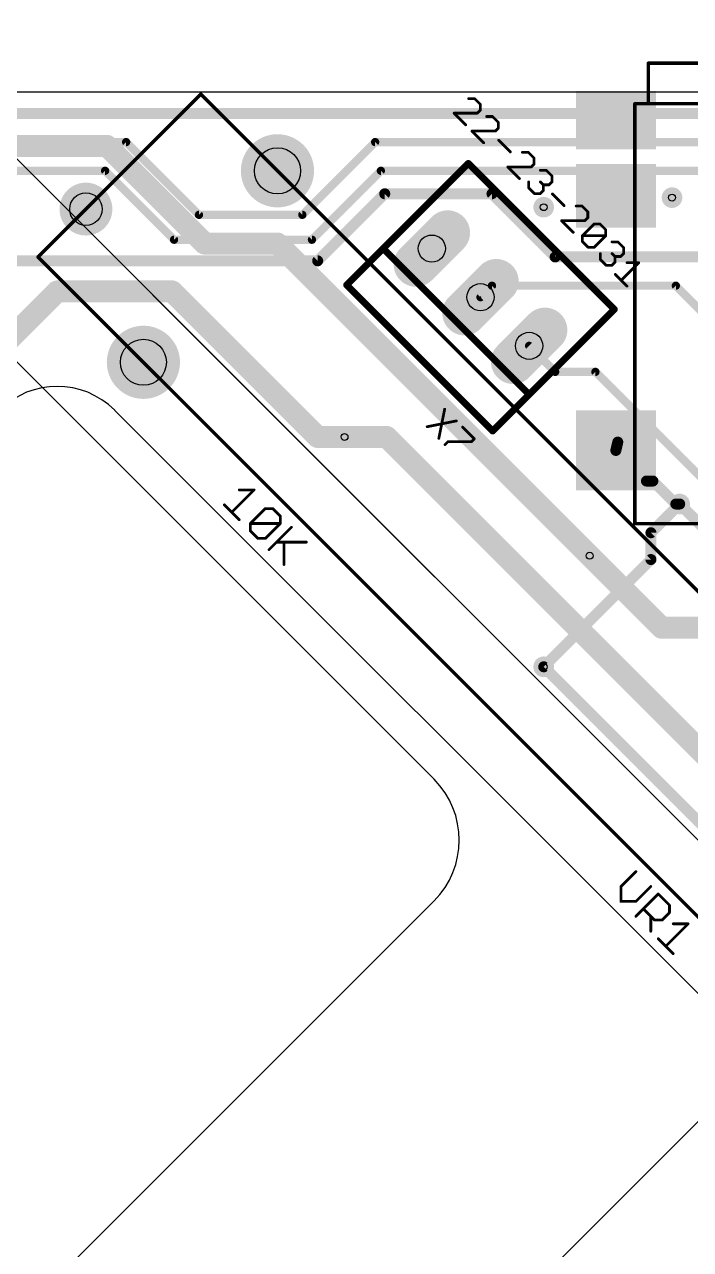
# Model space of a CAD drawing. Extents: x -76 to 580, y -41 to 95.
# Drawn here: x 200.32 to 224.91, y -8.36 to 36.87 of the extents above; entities that cross this region are included whole.
import ezdxf

# ---------------------------------------------------------------- set-up
doc = ezdxf.new("R2010")
doc.units = 0
for name, color, linetype in [('1', 22, 'CONTINUOUS'), ('16', 175, 'CONTINUOUS'), ('17', 82, 'CONTINUOUS'), ('18', 82, 'CONTINUOUS'), ('20', 7, 'CONTINUOUS'), ('21', 32, 'CONTINUOUS'), ('23', 7, 'CONTINUOUS'), ('25', 253, 'CONTINUOUS'), ('27', 253, 'CONTINUOUS'), ('29', 253, 'CONTINUOUS'), ('30', 253, 'CONTINUOUS'), ('31', 253, 'CONTINUOUS'), ('44', 253, 'CONTINUOUS'), ('51', 53, 'CONTINUOUS'), ('57', 253, 'CONTINUOUS')]:
    doc.layers.add(name, color=color, linetype=linetype)

# ---------------------------------------------------------------- blocks, each defined once
blk = doc.blocks.new('RECT')
blk.add_solid([(-0.5, -0.5), (0.5, -0.5), (-0.5, 0.5), (0.5, 0.5)])
blk = doc.blocks.new('ROUNDP')
at = {"const_width": 0.5}
blk.add_lwpolyline([(0, -0.25, 1), (0, 0.25, 1), (0, -0.25)], format="xyb", dxfattribs=at)
blk = doc.blocks.new('LONGP100')
at = {"const_width": 1}
blk.add_lwpolyline([(-0.5, 0), (0.5, 0)], dxfattribs=at)
at = {"const_width": 0.5}
for points in [[(-0.5, 0.25, 1), (-0.5, -0.25)], [(0.5, -0.25, 1), (0.5, 0.25)]]:
    blk.add_lwpolyline(points, format="xyb", dxfattribs=at)
blk = doc.blocks.new('ROUNDV')
at = {"const_width": 0.5}
blk.add_lwpolyline([(0, -0.25, 1), (0, 0.25, 1), (0, -0.25)], format="xyb", dxfattribs=at)

msp = doc.modelspace()

# ---------------------------------------------------------------- linework, layer by layer
at = {"layer": '1'}
for points, const_width in [([(203.3639, 32.3855), (197.7071, 32.3855)], 0.8128), ([(206.9702, 28.7792), (203.3639, 32.3855)], 0.8128), ([(209.6572, 28.7792), (206.9702, 28.7792)], 0.8128), ([(221.183, 17.2534), (209.6572, 28.7792)], 0.8128), ([(201.5254, 27.0115), (199.4748, 24.9609)], 0.8128), ([(205.7681, 27.0115), (201.5254, 27.0115)], 0.8128), ([(211.1421, 21.6375), (205.7681, 27.0115)], 0.8128), ([(212.132, 21.6375), (211.1421, 21.6375)], 0.8128), ([(222.2206, 21.4484), (222.1499, 21.1411)], 0.4064), ([(223.2799, 20.0111), (222.1499, 21.1411)], 0.4064), ([(223.5165, 20.0111), (223.2799, 20.0111)], 0.4064), ([(224.365, 19.1626), (223.5165, 20.0111)], 0.4064), ([(223.4457, 18.1019), (224.5064, 19.1626)], 0.4064), ([(224.5064, 19.1626), (224.365, 19.1626)], 0.4064), ([(223.4457, 17.112), (223.4457, 18.1019)], 0.4064), ([(219.4859, 13.1522), (223.4457, 17.112)], 0.4064)]:
    msp.add_lwpolyline(points, dxfattribs=dict(at, const_width=const_width))
for points, const_width in [([(203.5076, 32.5292, 1), (203.2202, 32.2418)], 0.4064), ([(203.3639, 32.1823, 1), (203.3639, 32.5887)], 0.4064), ([(206.9702, 28.9824, 1), (206.9702, 28.576)], 0.4064), ([(206.8265, 28.6356, 1), (207.1138, 28.9229)], 0.4064), ([(209.8008, 28.9229, 1), (209.5135, 28.6356)], 0.4064), ([(209.6572, 28.576, 1), (209.6572, 28.9824)], 0.4064), ([(201.5254, 27.2147, 1), (201.5254, 26.8083)], 0.4064), ([(201.6691, 26.8678, 1), (201.3817, 27.1552)], 0.4064), ([(205.9118, 27.1552, 1), (205.6244, 26.8678)], 0.4064), ([(205.7681, 26.8083, 1), (205.7681, 27.2147)], 0.4064), ([(211.1421, 21.8407, 1), (211.1421, 21.4343)], 0.4064), ([(210.9984, 21.4938, 1), (211.2858, 21.7811)], 0.4064), ([(212.132, 21.4343, 1), (212.132, 21.8407)], 0.4064), ([(222.2217, 21.213, 1), (222.0781, 21.0693)], 0.2032), ([(222.0509, 21.1639, 1), (222.2489, 21.1183)], 0.2032), ([(222.3196, 21.4256, 1), (222.1216, 21.4712)], 0.2032), ([(223.2799, 20.1127, 1), (223.2799, 19.9095)], 0.2032), ([(223.2081, 19.9393, 1), (223.3517, 20.083)], 0.2032), ([(223.5883, 20.083, 1), (223.4446, 19.9393)], 0.2032), ([(223.5165, 19.9095, 1), (223.5165, 20.1127)], 0.2032), ([(224.365, 19.2642, 1), (224.365, 19.061)], 0.2032), ([(224.2931, 19.0908, 1), (224.4368, 19.2344)], 0.2032), ([(224.5782, 19.0908, 1), (224.4346, 19.2344)], 0.2032), ([(224.5064, 19.061, 1), (224.5064, 19.2642)], 0.2032), ([(223.5473, 18.1019, 1), (223.3441, 18.1019)], 0.2032), ([(223.3739, 18.1738, 1), (223.5176, 18.0301)], 0.2032), ([(221.0393, 17.1097, 1), (221.3267, 17.3971)], 0.4064), ([(223.3441, 17.112, 1), (223.5473, 17.112)], 0.2032), ([(223.5176, 17.0401, 1), (223.3739, 17.1838)], 0.2032), ([(219.4141, 13.224, 1), (219.5578, 13.0803)], 0.2032)]:
    msp.add_lwpolyline(points, format="xyb", dxfattribs=dict(at, const_width=const_width))
at = {"layer": '16'}
for points, const_width in [([(250.6694, 33.5876), (188.444, 33.5876)], 0.4064), ([(204.071, 32.5269), (188.5147, 32.5269)], 0.3048), ([(206.758, 29.8399), (204.071, 32.5269)], 0.3048), ([(213.2634, 32.5269), (210.5764, 29.8399)], 0.3048), ([(250.8815, 32.5269), (213.2634, 32.5269)], 0.3048), ([(203.2932, 31.4663), (192.828, 31.4663)], 0.3048), ([(205.8388, 28.9207), (203.2932, 31.4663)], 0.3048), ([(213.4755, 31.4663), (210.93, 28.9207)], 0.3048), ([(250.2451, 31.4663), (213.4755, 31.4663)], 0.3048), ([(213.617, 30.6177), (211.1421, 28.1428)], 0.4064), ([(217.5768, 30.6177), (213.617, 30.6177)], 0.4064), ([(217.5768, 30.6177), (219.9102, 28.2843)], 0.4064), ([(210.5764, 29.8399), (206.758, 29.8399)], 0.3048), ([(210.93, 28.9207), (205.8388, 28.9207)], 0.3048), ([(211.1421, 28.1428), (199.5455, 28.1428)], 0.4064), ([(219.9102, 28.2843), (251.0701, 28.2843)], 0.4064), ([(217.5768, 27.2236), (217.1525, 26.7993)], 0.3048), ([(224.365, 27.2236), (217.5768, 27.2236)], 0.3048), ([(227.8298, 23.7588), (224.365, 27.2236)], 0.3048), ([(219.9102, 24.0416), (218.9485, 25.0033)], 0.3048), ([(221.3951, 24.0416), (219.9102, 24.0416)], 0.3048), ([(227.4409, 17.9959), (221.3951, 24.0416)], 0.3048), ([(213.6877, 21.6375), (212.132, 21.6375)], 0.8128), ([(231.436, 3.8891), (213.6877, 21.6375)], 0.8128), ([(226.5217, 17.1473), (224.5064, 19.1626)], 0.4064), ([(223.8422, 14.5942), (221.183, 17.2534)], 0.8128), ([(226.6706, 14.5942), (223.8422, 14.5942)], 0.8128), ([(233.6988, -1.0607), (219.4859, 13.1522)], 0.4064)]:
    msp.add_lwpolyline(points, dxfattribs=dict(at, const_width=const_width))
for points, const_width in [([(204.1249, 32.5808, 1), (204.0171, 32.473)], 0.1524), ([(204.071, 32.4507, 1), (204.071, 32.6031)], 0.1524), ([(213.2634, 32.6031, 1), (213.2634, 32.4507)], 0.1524), ([(213.3173, 32.473, 1), (213.2095, 32.5808)], 0.1524), ([(203.3471, 31.5201, 1), (203.2393, 31.4124)], 0.1524), ([(203.2932, 31.3901, 1), (203.2932, 31.5425)], 0.1524), ([(213.4755, 31.5425, 1), (213.4755, 31.3901)], 0.1524), ([(213.5294, 31.4124, 1), (213.4217, 31.5201)], 0.1524), ([(213.617, 30.7193, 1), (213.617, 30.5161)], 0.2032), ([(213.6888, 30.5459, 1), (213.5451, 30.6896)], 0.2032), ([(217.6486, 30.6896, 1), (217.5049, 30.5459)], 0.2032), ([(217.5768, 30.5161, 1), (217.5768, 30.7193)], 0.2032), ([(206.758, 29.9161, 1), (206.758, 29.7637)], 0.1524), ([(206.7041, 29.786, 1), (206.8119, 29.8938)], 0.1524), ([(210.5225, 29.8938, 1), (210.6303, 29.786)], 0.1524), ([(210.5764, 29.7637, 1), (210.5764, 29.9161)], 0.1524), ([(205.8388, 28.9969, 1), (205.8388, 28.8445)], 0.1524), ([(205.7849, 28.8668, 1), (205.8927, 28.9745)], 0.1524), ([(210.8761, 28.9745, 1), (210.9838, 28.8668)], 0.1524), ([(210.93, 28.8445, 1), (210.93, 28.9969)], 0.1524), ([(211.0702, 28.2147, 1), (211.2139, 28.071)], 0.2032), ([(211.1421, 28.0412, 1), (211.1421, 28.2444)], 0.2032), ([(219.9102, 28.3859, 1), (219.9102, 28.1827)], 0.2032), ([(219.8384, 28.2124, 1), (219.982, 28.3561)], 0.2032), ([(217.5768, 27.2998, 1), (217.5768, 27.1474)], 0.1524), ([(217.6306, 27.1697, 1), (217.5229, 27.2775)], 0.1524), ([(224.4189, 27.2775, 1), (224.3111, 27.1697)], 0.1524), ([(224.365, 27.1474, 1), (224.365, 27.2998)], 0.1524), ([(217.0986, 26.8532, 1), (217.2064, 26.7455)], 0.1524), ([(219.0024, 25.0572, 1), (218.8947, 24.9494)], 0.1524), ([(219.9102, 24.1178, 1), (219.9102, 23.9654)], 0.1524), ([(219.8563, 23.9877, 1), (219.9641, 24.0955)], 0.1524), ([(221.449, 24.0955, 1), (221.3412, 23.9877)], 0.1524), ([(221.3951, 23.9654, 1), (221.3951, 24.1178)], 0.1524), ([(212.132, 21.8407, 1), (212.132, 21.4343)], 0.4064), ([(213.8314, 21.7811, 1), (213.544, 21.4938)], 0.4064), ([(213.6877, 21.4343, 1), (213.6877, 21.8407)], 0.4064), ([(224.5782, 19.2344, 1), (224.4346, 19.0908)], 0.2032), ([(221.3267, 17.3971, 1), (221.0393, 17.1097)], 0.4064), ([(223.8422, 14.7974, 1), (223.8422, 14.391)], 0.4064), ([(223.6985, 14.4505, 1), (223.9859, 14.7379)], 0.4064), ([(219.5578, 13.224, 1), (219.4141, 13.0803)], 0.2032)]:
    msp.add_lwpolyline(points, format="xyb", dxfattribs=dict(at, const_width=const_width))
at = {"layer": '20'}
for p, q in [((508.6926, 34.3654), (-51.9016, 34.3654)), ((229.8097, -3.5355), (203.6467, 22.6274))]:
    msp.add_line(p, q, dxfattribs=at)
msp.add_arc((201.5254, 20.5061), 3, 45, 135, dxfattribs=at)
at = {"layer": '21', "const_width": 0.254}
for points in [[(213.5604, 28.5954), (216.7035, 31.7385)], [(216.7035, 31.7385), (222.0916, 26.3503)], [(212.2133, 27.2484), (213.5604, 28.5954)], [(218.9485, 23.2072), (213.5604, 28.5954)], [(217.6015, 21.8602), (212.2133, 27.2484)], [(222.0916, 26.3503), (218.9485, 23.2072)], [(218.9485, 23.2072), (217.6015, 21.8602)]]:
    msp.add_lwpolyline(points, dxfattribs=at)
at = {"layer": '21', "const_width": 0.127}
for points in [[(216.7484, 31.7834, 1), (216.6586, 31.6936)], [(216.7484, 31.6936, 1), (216.6586, 31.7834)], [(213.6053, 28.6403, 1), (213.5155, 28.5505)], [(213.5155, 28.6403, 1), (213.6053, 28.5505)], [(213.6053, 28.5505, 1), (213.5155, 28.6403)], [(212.2582, 27.2933, 1), (212.1684, 27.2035)], [(212.1684, 27.2933, 1), (212.2582, 27.2035)], [(222.1365, 26.3054, 1), (222.0467, 26.3952)], [(222.0467, 26.3054, 1), (222.1365, 26.3952)], [(218.9036, 23.2521, 1), (218.9934, 23.1623)], [(218.9934, 23.1623, 1), (218.9036, 23.2521)], [(218.9036, 23.1623, 1), (218.9934, 23.2521)], [(217.5566, 21.9051, 1), (217.6464, 21.8153)], [(217.5566, 21.8153, 1), (217.6464, 21.9051)]]:
    msp.add_lwpolyline(points, format="xyb", dxfattribs=at)
at = {"layer": '23'}
msp.add_point((217.1525, 26.7993), dxfattribs=at)
at = {"layer": '25', "const_width": 0.1016}
for points in [[(215.83, 22.6629), (215.6143, 21.5844)], [(216.2614, 22.2315), (215.1829, 22.0158)], [(216.4915, 22.0014), (216.9229, 21.57)], [(215.9522, 21.4621), (215.8444, 21.3543)], [(216.8151, 21.4621), (215.9522, 21.4621)], [(216.9229, 21.57), (216.8151, 21.4621)], [(222.8891, 5.5915), (222.3378, 5.0402)], [(222.3378, 5.0402), (222.3378, 4.489)], [(222.8891, 4.489), (223.4404, 5.0403)], [(222.3378, 4.489), (222.8891, 4.489)], [(222.8891, 3.9377), (223.716, 4.7646)], [(223.716, 4.7646), (224.1294, 4.3512)], [(223.5782, 3.7999), (223.1647, 4.2134)], [(224.1294, 4.0755), (223.8538, 3.7999)], [(224.1294, 4.3512), (224.1294, 4.0755)], [(223.4404, 3.9377), (223.4404, 3.3865)], [(223.8538, 3.7999), (223.5782, 3.7999)], [(224.8185, 3.6621), (223.9916, 2.8352)], [(224.2672, 3.6621), (224.8185, 3.6621)], [(223.716, 3.1108), (224.2672, 2.5596)]]:
    msp.add_lwpolyline(points, dxfattribs=at)
at = {"layer": '25', "const_width": 0.0508}
for points in [[(215.8549, 22.6579, 1), (215.8051, 22.6679)], [(216.2664, 22.2066, 1), (216.2564, 22.2564)], [(215.1779, 22.0407, 1), (215.1879, 21.9909)], [(216.5095, 22.0194, 1), (216.4736, 21.9834)], [(215.5894, 21.5894, 1), (215.6392, 21.5794)], [(215.8264, 21.3722, 1), (215.8624, 21.3363)], [(215.9522, 21.4875, 1), (215.9522, 21.4367)], [(215.9702, 21.4442, 1), (215.9343, 21.4801)], [(216.7971, 21.4801, 1), (216.833, 21.4442)], [(216.8151, 21.4367, 1), (216.8151, 21.4875)], [(216.9409, 21.552, 1), (216.905, 21.5879)], [(216.905, 21.552, 1), (216.9409, 21.5879)], [(222.9071, 5.5735, 1), (222.8711, 5.6095)], [(222.3632, 5.0402, 1), (222.3124, 5.0402)], [(222.3199, 5.0582, 1), (222.3558, 5.0223)], [(223.4583, 5.0223, 1), (223.4224, 5.0582)], [(222.3378, 4.5144, 1), (222.3378, 4.4636)], [(222.8711, 4.507, 1), (222.9071, 4.471)], [(222.8891, 4.4636, 1), (222.8891, 4.5144)], [(223.734, 4.7826, 1), (223.698, 4.7467)], [(223.734, 4.7467, 1), (223.698, 4.7826)], [(222.3124, 4.489, 1), (222.3632, 4.489)], [(223.1827, 4.2313, 1), (223.1468, 4.1954)], [(224.1548, 4.3512, 1), (224.104, 4.3512)], [(224.104, 4.0755, 1), (224.1548, 4.0755)], [(224.1115, 4.3332, 1), (224.1474, 4.3691)], [(224.1474, 4.0576, 1), (224.1115, 4.0935)], [(222.8711, 3.9557, 1), (222.9071, 3.9198)], [(223.4658, 3.9377, 1), (223.415, 3.9377)], [(223.5782, 3.8253, 1), (223.5782, 3.7745)], [(223.5602, 3.782, 1), (223.5961, 3.8179)], [(223.8358, 3.8179, 1), (223.8718, 3.782)], [(223.8538, 3.7745, 1), (223.8538, 3.8253)], [(224.2672, 3.6875, 1), (224.2672, 3.6367)], [(224.8365, 3.6441, 1), (224.8005, 3.6801)], [(224.8185, 3.6367, 1), (224.8185, 3.6875)], [(223.415, 3.3865, 1), (223.4658, 3.3865)], [(223.734, 3.1288, 1), (223.698, 3.0929)], [(223.9737, 2.8532, 1), (224.0096, 2.8173)], [(224.2493, 2.5416, 1), (224.2852, 2.5775)]]:
    msp.add_lwpolyline(points, format="xyb", dxfattribs=at)
at = {"layer": '27', "const_width": 0.1016}
for points in [[(216.932, 34.1333), (216.7162, 34.1333)], [(217.1477, 33.9176), (216.932, 34.1333)], [(217.1477, 33.7019), (217.1477, 33.9176)], [(216.6084, 33.1626), (216.177, 33.5941)], [(216.177, 33.5941), (217.0398, 33.5941)], [(217.0398, 33.5941), (217.1477, 33.7019)], [(217.5935, 33.4718), (217.3777, 33.4718)], [(217.8092, 33.2561), (217.5935, 33.4718)], [(217.7013, 32.9326), (217.8092, 33.0404)], [(217.8092, 33.0404), (217.8092, 33.2561)], [(217.2699, 32.5011), (216.8385, 32.9326)], [(216.8385, 32.9326), (217.7013, 32.9326)], [(217.8235, 32.5946), (218.255, 32.1632)], [(218.9165, 32.1488), (218.7008, 32.1488)], [(219.1322, 31.9331), (218.9165, 32.1488)], [(219.0243, 31.6095), (219.1322, 31.7174)], [(219.1322, 31.7174), (219.1322, 31.9331)], [(218.5929, 31.1781), (218.1615, 31.6095)], [(218.1615, 31.6095), (219.0243, 31.6095)], [(219.3623, 31.4873), (219.578, 31.4873)], [(219.578, 31.4873), (219.7937, 31.2716)], [(219.7937, 31.2716), (219.7937, 31.0559)], [(218.9309, 30.8402), (218.9309, 31.0559)], [(219.1466, 30.6245), (218.9309, 30.8402)], [(219.4701, 30.948), (219.3623, 31.0559)], [(219.4701, 30.7323), (219.3623, 30.6245)], [(219.6858, 30.948), (219.4701, 30.948)], [(219.4701, 30.948), (219.4701, 30.7323)], [(219.7937, 31.0559), (219.6858, 30.948)], [(219.3623, 30.6245), (219.1466, 30.6245)], [(219.8081, 30.6101), (220.2395, 30.1787)], [(220.901, 30.1643), (220.6853, 30.1643)], [(221.1167, 29.9486), (220.901, 30.1643)], [(221.1167, 29.7329), (221.1167, 29.9486)], [(220.5774, 29.1936), (220.146, 29.625)], [(220.146, 29.625), (221.0089, 29.625)], [(220.9154, 29.0713), (221.3468, 29.5028)], [(221.0089, 29.625), (221.1167, 29.7329)], [(221.3468, 29.5028), (221.5625, 29.5028)], [(221.5625, 29.5028), (221.7782, 29.287)], [(220.9154, 28.8556), (220.9154, 29.0713)], [(220.9154, 29.0713), (221.7782, 29.0713)], [(221.7782, 29.0713), (221.3468, 28.6399)], [(221.7782, 29.287), (221.7782, 29.0713)], [(221.1311, 28.6399), (220.9154, 28.8556)], [(221.3468, 28.6399), (221.1311, 28.6399)], [(222.0083, 28.8412), (222.224, 28.8412)], [(222.224, 28.8412), (222.4397, 28.6255)], [(222.4397, 28.6255), (222.4397, 28.4098)], [(221.5769, 28.1941), (221.5769, 28.4098)], [(221.7926, 27.9784), (221.5769, 28.1941)], [(222.1162, 28.302), (222.0083, 28.4098)], [(222.1162, 28.0863), (222.0083, 27.9784)], [(222.3319, 28.302), (222.1162, 28.302)], [(222.1162, 28.302), (222.1162, 28.0863)], [(222.4397, 28.4098), (222.3319, 28.302)], [(222.9934, 28.0719), (222.3463, 27.4247)], [(222.562, 28.0719), (222.9934, 28.0719)], [(222.0083, 27.9784), (221.7926, 27.9784)], [(222.1305, 27.6405), (222.562, 27.209)], [(208.7963, 19.6843), (207.9694, 18.8574)], [(208.2451, 19.6843), (208.7963, 19.6843)], [(207.6938, 19.133), (208.2451, 18.5818)], [(208.6585, 18.444), (209.2098, 18.9952)], [(209.2098, 18.9952), (209.4854, 18.9952)], [(209.4854, 18.9952), (209.761, 18.7196)], [(209.761, 18.7196), (209.761, 18.444)], [(208.6585, 18.1683), (208.6585, 18.444)], [(208.6585, 18.444), (209.761, 18.444)], [(208.9341, 17.8927), (208.6585, 18.1683)], [(209.761, 18.444), (209.2098, 17.8927)], [(210.1745, 18.3061), (209.3476, 17.4793)], [(209.2098, 17.8927), (208.9341, 17.8927)], [(209.6232, 17.7549), (210.7257, 17.7549)], [(209.8988, 17.7549), (209.8988, 16.928)]]:
    msp.add_lwpolyline(points, dxfattribs=at)
at = {"layer": '27', "const_width": 0.0508}
for points in [[(216.7162, 34.1587, 1), (216.7162, 34.1079)], [(216.9499, 34.1513, 1), (216.914, 34.1154)], [(216.932, 34.1079, 1), (216.9319, 34.1587)], [(217.1731, 33.9176, 1), (217.1223, 33.9176)], [(217.1297, 33.8997, 1), (217.1656, 33.9356)], [(216.177, 33.6195, 1), (216.177, 33.5687)], [(216.1949, 33.612, 1), (216.159, 33.5761)], [(217.0218, 33.612, 1), (217.0578, 33.5761)], [(217.0398, 33.5687, 1), (217.0398, 33.6195)], [(217.1223, 33.7019, 1), (217.1731, 33.7019)], [(217.1656, 33.684, 1), (217.1297, 33.7199)], [(217.3777, 33.4972, 1), (217.3777, 33.4464)], [(217.6114, 33.4898, 1), (217.5755, 33.4539)], [(217.5935, 33.4464, 1), (217.5935, 33.4972)], [(216.5904, 33.1447, 1), (216.6263, 33.1806)], [(217.8346, 33.2561, 1), (217.7838, 33.2561)], [(217.7838, 33.0404, 1), (217.8346, 33.0404)], [(217.7912, 33.2382, 1), (217.8271, 33.2741)], [(217.8271, 33.0225, 1), (217.7912, 33.0584)], [(216.8385, 32.958, 1), (216.8385, 32.9072)], [(216.8564, 32.9505, 1), (216.8205, 32.9146)], [(217.6834, 32.9505, 1), (217.7193, 32.9146)], [(217.7013, 32.9072, 1), (217.7013, 32.958)], [(217.8415, 32.6126, 1), (217.8056, 32.5766)], [(217.2519, 32.4832, 1), (217.2879, 32.5191)], [(218.237, 32.1452, 1), (218.2729, 32.1812)], [(218.7008, 32.1742, 1), (218.7008, 32.1234)], [(218.9344, 32.1668, 1), (218.8985, 32.1308)], [(218.9165, 32.1234, 1), (218.9165, 32.1742)], [(219.1576, 31.9331, 1), (219.1068, 31.9331)], [(219.1068, 31.7174, 1), (219.1576, 31.7174)], [(219.1142, 31.9151, 1), (219.1501, 31.9511)], [(219.1501, 31.6994, 1), (219.1142, 31.7353)], [(218.1795, 31.6275, 1), (218.1435, 31.5916)], [(218.1615, 31.6349, 1), (218.1615, 31.5841)], [(218.575, 31.1602, 1), (218.6109, 31.1961)], [(219.0064, 31.6275, 1), (219.0423, 31.5916)], [(219.0243, 31.5841, 1), (219.0243, 31.6349)], [(219.3623, 31.5127, 1), (219.3623, 31.4619)], [(219.5959, 31.5053, 1), (219.56, 31.4693)], [(219.578, 31.4619, 1), (219.578, 31.5127)], [(219.8191, 31.2716, 1), (219.7683, 31.2716)], [(219.7757, 31.2536, 1), (219.8117, 31.2895)], [(218.9563, 31.0559, 1), (218.9055, 31.0559)], [(218.9488, 30.8581, 1), (218.9129, 30.8222)], [(218.9055, 30.8402, 1), (218.9563, 30.8402)], [(219.3802, 31.0738, 1), (219.3443, 31.0379)], [(219.4701, 30.9734, 1), (219.4701, 30.9226)], [(219.4955, 30.948, 1), (219.4447, 30.948)], [(219.4447, 30.7323, 1), (219.4955, 30.7323)], [(219.4522, 30.9301, 1), (219.4881, 30.966)], [(219.4881, 30.7143, 1), (219.4522, 30.7503)], [(219.6679, 30.966, 1), (219.7038, 30.9301)], [(219.6858, 30.9226, 1), (219.6858, 30.9734)], [(219.7683, 31.0559, 1), (219.8191, 31.0559)], [(219.8117, 31.0379, 1), (219.7757, 31.0738)], [(219.1466, 30.6499, 1), (219.1466, 30.5991)], [(219.1286, 30.6065, 1), (219.1645, 30.6424)], [(219.3443, 30.6424, 1), (219.3802, 30.6065)], [(219.3623, 30.5991, 1), (219.3623, 30.6499)], [(219.826, 30.628, 1), (219.7901, 30.5921)], [(220.2215, 30.1607, 1), (220.2575, 30.1966)], [(220.6853, 30.1897, 1), (220.6853, 30.1389)], [(220.919, 30.1822, 1), (220.883, 30.1463)], [(220.901, 30.1389, 1), (220.901, 30.1897)], [(221.1421, 29.9486, 1), (221.0913, 29.9486)], [(221.0988, 29.9306, 1), (221.1347, 29.9665)], [(220.164, 29.643, 1), (220.1281, 29.607)], [(220.146, 29.6504, 1), (220.146, 29.5996)], [(220.9909, 29.643, 1), (221.0268, 29.607)], [(221.0089, 29.5996, 1), (221.0089, 29.6504)], [(221.0913, 29.7329, 1), (221.1421, 29.7329)], [(221.1347, 29.7149, 1), (221.0988, 29.7508)], [(221.3468, 29.5282, 1), (221.3468, 29.4774)], [(221.3648, 29.4848, 1), (221.3288, 29.5207)], [(221.5805, 29.5207, 1), (221.5446, 29.4848)], [(221.5625, 29.4774, 1), (221.5625, 29.5282)], [(220.5595, 29.1756, 1), (220.5954, 29.2115)], [(220.9408, 29.0713, 1), (220.89, 29.0713)], [(220.9154, 29.0967, 1), (220.9154, 29.0459)], [(220.8974, 29.0893, 1), (220.9333, 29.0534)], [(221.8036, 29.287, 1), (221.7528, 29.287)], [(221.7528, 29.0713, 1), (221.8036, 29.0713)], [(221.7603, 29.2691, 1), (221.7962, 29.305)], [(221.7962, 29.0534, 1), (221.7603, 29.0893)], [(221.7782, 29.0459, 1), (221.7782, 29.0967)], [(220.9333, 28.8736, 1), (220.8974, 28.8377)], [(220.89, 28.8556, 1), (220.9408, 28.8556)], [(221.1311, 28.6653, 1), (221.1311, 28.6145)], [(221.1131, 28.622, 1), (221.1491, 28.6579)], [(221.3288, 28.6579, 1), (221.3648, 28.622)], [(221.3468, 28.6145, 1), (221.3468, 28.6653)], [(222.0083, 28.8666, 1), (222.0083, 28.8158)], [(222.242, 28.8592, 1), (222.2061, 28.8233)], [(222.224, 28.8158, 1), (222.224, 28.8666)], [(222.4651, 28.6255, 1), (222.4143, 28.6255)], [(222.4218, 28.6076, 1), (222.4577, 28.6435)], [(221.6023, 28.4098, 1), (221.5515, 28.4098)], [(221.5949, 28.2121, 1), (221.5589, 28.1762)], [(221.5515, 28.1941, 1), (221.6023, 28.1941)], [(222.0263, 28.4278, 1), (221.9904, 28.3919)], [(222.1162, 28.3274, 1), (222.1162, 28.2766)], [(222.1416, 28.302, 1), (222.0908, 28.302)], [(222.0908, 28.0863, 1), (222.1416, 28.0863)], [(222.0982, 28.284, 1), (222.1341, 28.3199)], [(222.1341, 28.0683, 1), (222.0982, 28.1042)], [(222.3139, 28.3199, 1), (222.3498, 28.284)], [(222.3319, 28.2766, 1), (222.3319, 28.3274)], [(222.4143, 28.4098, 1), (222.4651, 28.4098)], [(222.4577, 28.3919, 1), (222.4218, 28.4278)], [(222.562, 28.0973, 1), (222.562, 28.0465)], [(223.0113, 28.0539, 1), (222.9754, 28.0898)], [(222.9934, 28.0465, 1), (222.9934, 28.0973)], [(221.7926, 28.0038, 1), (221.7926, 27.953)], [(221.7746, 27.9604, 1), (221.8106, 27.9964)], [(221.9904, 27.9964, 1), (222.0263, 27.9604)], [(222.0083, 27.953, 1), (222.0083, 28.0038)], [(222.1485, 27.6584, 1), (222.1126, 27.6225)], [(222.3283, 27.4427, 1), (222.3642, 27.4068)], [(222.544, 27.1911, 1), (222.5799, 27.227)], [(208.2451, 19.7097, 1), (208.2451, 19.6589)], [(208.8143, 19.6663, 1), (208.7784, 19.7023)], [(208.7963, 19.6589, 1), (208.7963, 19.7097)], [(207.7118, 19.151, 1), (207.6758, 19.1151)], [(209.2098, 19.0206, 1), (209.2098, 18.9698)], [(209.2277, 18.9773, 1), (209.1918, 19.0132)], [(209.5034, 19.0132, 1), (209.4674, 18.9773)], [(209.4854, 18.9698, 1), (209.4854, 19.0206)], [(207.9515, 18.8754, 1), (207.9874, 18.8394)], [(208.2271, 18.5638, 1), (208.263, 18.5997)], [(209.7864, 18.7196, 1), (209.7356, 18.7196)], [(209.7431, 18.7016, 1), (209.779, 18.7375)], [(208.6839, 18.444, 1), (208.6331, 18.444)], [(208.6585, 18.4694, 1), (208.6585, 18.4186)], [(208.6405, 18.4619, 1), (208.6765, 18.426)], [(208.6765, 18.1863, 1), (208.6405, 18.1504)], [(208.6331, 18.1683, 1), (208.6839, 18.1683)], [(209.7356, 18.444, 1), (209.7864, 18.444)], [(209.779, 18.426, 1), (209.7431, 18.4619)], [(209.761, 18.4186, 1), (209.761, 18.4694)], [(210.1924, 18.2882, 1), (210.1565, 18.3241)], [(208.9341, 17.9181, 1), (208.9341, 17.8673)], [(208.9162, 17.8747, 1), (208.9521, 17.9107)], [(209.1918, 17.9107, 1), (209.2277, 17.8747)], [(209.2098, 17.8673, 1), (209.2098, 17.9181)], [(209.6232, 17.7803, 1), (209.6232, 17.7295)], [(209.9242, 17.7549, 1), (209.8734, 17.7549)], [(210.7257, 17.7295, 1), (210.7257, 17.7803)], [(209.3296, 17.4972, 1), (209.3655, 17.4613)], [(209.8734, 16.928, 1), (209.9242, 16.928)]]:
    msp.add_lwpolyline(points, format="xyb", dxfattribs=at)
at = {"layer": '44'}
for centre, radius in [((209.6572, 31.4662), 0.85), ((202.5861, 30.052), 0.6), ((224.2236, 30.4763), 0.127), ((219.4859, 30.1227), 0.127), ((215.3564, 28.5954), 0.5), ((217.1525, 26.7993), 0.5), ((218.9485, 25.0033), 0.5), ((204.7074, 24.3952), 0.85), ((212.132, 21.6375), 0.127), ((224.5064, 19.1626), 0.127), ((221.183, 17.2534), 0.127), ((219.4859, 13.1522), 0.127)]:
    msp.add_circle(centre, radius, dxfattribs=at)
at = {"layer": '51', "const_width": 0.0635}
for points in [[(223.3499, 35.4729, 1), (223.3499, 35.4094)], [(223.3817, 35.4411, 1), (223.3182, 35.4411)], [(206.8512, 34.3171, 1), (206.8063, 34.2722)], [(206.8512, 34.2722, 1), (206.8063, 34.3171)], [(222.8499, 33.9729, 1), (222.8499, 33.9094)], [(222.8817, 33.9411, 1), (222.8182, 33.9411)], [(223.3499, 33.9729, 1), (223.3499, 33.9094)], [(223.3182, 33.9411, 1), (223.3817, 33.9411)], [(223.3499, 33.9094, 1), (223.3499, 33.9729)], [(200.8408, 28.3067, 1), (200.7959, 28.2618)], [(200.7959, 28.3067, 1), (200.8408, 28.2618)], [(222.8499, 18.4729, 1), (222.8499, 18.4094)], [(222.8182, 18.4411, 1), (222.8817, 18.4411)]]:
    msp.add_lwpolyline(points, format="xyb", dxfattribs=at)
at = {"layer": '51', "const_width": 0.127}
for points in [[(228.3499, 35.4411), (223.3499, 35.4411)], [(223.3499, 35.4411), (223.3499, 33.9411)], [(206.8287, 34.2947), (200.8183, 28.2843)], [(237.9414, 3.182), (206.8287, 34.2947)], [(223.3499, 33.9411), (222.8499, 33.9411)], [(222.8499, 18.4411), (222.8499, 33.9411)], [(228.3499, 33.9411), (223.3499, 33.9411)], [(200.8183, 28.2843), (231.931, -2.8284)], [(228.8499, 18.4411), (222.8499, 18.4411)]]:
    msp.add_lwpolyline(points, dxfattribs=at)
at = {"layer": '57'}
for p, q in [((183.618, 48.3131), (251.0052, -19.0742)), ((215.4378, 8.9979), (177.9788, 46.4569)), ((228.1303, 3.8007), (205.061, 26.8701)), ((191.8557, -19.0742), (215.4378, 4.5078)), ((228.1303, -0.6894), (197.2651, -31.5546))]:
    msp.add_line(p, q, dxfattribs=at)
msp.add_arc((213.1927, 6.7529), 3.175, 315, 45, dxfattribs=at)

# ---------------------------------------------------------------- block references
at = {"layer": '1', "xscale": 2.8}
for p, yscale in [((222.1499, 33.3411), 2), ((222.1499, 21.1411), 2.8)]:
    msp.add_blockref('RECT', p, dxfattribs=dict(at, yscale=yscale))
at = {"layer": '1', "xscale": 2.2, "yscale": 2.8, "rotation": 90}
msp.add_blockref('RECT', (222.1499, 30.5411), dxfattribs=at)
at = {"layer": '17'}
for name, p, xscale, yscale, rotation in [('ROUNDP', (209.6572, 31.4662), 2.55, 2.55, 135), ('ROUNDP', (209.6572, 31.4662), 2.55, 2.55, 135), ('ROUNDP', (202.5861, 30.052), 1.8, 1.8, 135), ('ROUNDP', (202.5861, 30.052), 1.8, 1.8, 135), ('LONGP100', (215.3564, 28.5954), 1.5, 1.5, 225), ('LONGP100', (215.3564, 28.5954), 1.5, 1.5, 225), ('LONGP100', (217.1525, 26.7993), 1.5, 1.5, 225), ('LONGP100', (217.1525, 26.7993), 1.5, 1.5, 225), ('LONGP100', (218.9485, 25.0033), 1.5, 1.5, 225), ('LONGP100', (218.9485, 25.0033), 1.5, 1.5, 225), ('ROUNDP', (204.7074, 24.3952), 2.55, 2.55, 135), ('ROUNDP', (204.7074, 24.3952), 2.55, 2.55, 135)]:
    msp.add_blockref(name, p, dxfattribs=dict(at, xscale=xscale, yscale=yscale, rotation=rotation))
at = {"layer": '18', "xscale": 0.6096, "yscale": 0.6096}
for p in [(224.2236, 30.4763), (224.2236, 30.4763), (219.4859, 30.1227), (219.4859, 30.1227), (212.132, 21.6375), (212.132, 21.6375), (224.5064, 19.1626), (224.5064, 19.1626), (221.183, 17.2534), (221.183, 17.2534), (219.4859, 13.1522), (219.4859, 13.1522)]:
    msp.add_blockref('ROUNDV', p, dxfattribs=at)
at = {"layer": '29'}
for name, p, xscale, yscale in [('RECT', (222.1499, 33.3411), 2.9524, 2.1524), ('ROUNDV', (224.2236, 30.4763), 0.762, 0.762), ('ROUNDV', (219.4859, 30.1227), 0.762, 0.762), ('RECT', (222.1499, 21.1411), 2.9524, 2.9524), ('ROUNDV', (212.132, 21.6375), 0.762, 0.762), ('ROUNDV', (224.5064, 19.1626), 0.762, 0.762), ('ROUNDV', (221.183, 17.2534), 0.762, 0.762), ('ROUNDV', (219.4859, 13.1522), 0.762, 0.762)]:
    msp.add_blockref(name, p, dxfattribs=dict(at, xscale=xscale, yscale=yscale))
for name, p, xscale, yscale, rotation in [('ROUNDP', (209.6572, 31.4662), 2.7024, 2.7024, 135), ('RECT', (222.1499, 30.5411), 2.3524, 2.9524, 90), ('ROUNDP', (202.5861, 30.052), 1.9524, 1.9524, 135), ('LONGP100', (215.3564, 28.5954), 1.6524, 1.6524, 225), ('LONGP100', (217.1525, 26.7993), 1.6524, 1.6524, 225), ('LONGP100', (218.9485, 25.0033), 1.6524, 1.6524, 225), ('ROUNDP', (204.7074, 24.3952), 2.7024, 2.7024, 135)]:
    msp.add_blockref(name, p, dxfattribs=dict(at, xscale=xscale, yscale=yscale, rotation=rotation))
at = {"layer": '30'}
for name, p, xscale, yscale, rotation in [('ROUNDP', (209.6572, 31.4662), 2.7024, 2.7024, 135), ('ROUNDP', (202.5861, 30.052), 1.9524, 1.9524, 135), ('LONGP100', (215.3564, 28.5954), 1.6524, 1.6524, 225), ('LONGP100', (217.1525, 26.7993), 1.6524, 1.6524, 225), ('LONGP100', (218.9485, 25.0033), 1.6524, 1.6524, 225), ('ROUNDP', (204.7074, 24.3952), 2.7024, 2.7024, 135)]:
    msp.add_blockref(name, p, dxfattribs=dict(at, xscale=xscale, yscale=yscale, rotation=rotation))
at = {"layer": '30', "xscale": 0.762, "yscale": 0.762}
for p in [(224.2236, 30.4763), (219.4859, 30.1227), (212.132, 21.6375), (224.5064, 19.1626), (221.183, 17.2534), (219.4859, 13.1522)]:
    msp.add_blockref('ROUNDV', p, dxfattribs=at)
at = {"layer": '31', "xscale": 2.8}
for p, yscale in [((222.1499, 33.3411), 2), ((222.1499, 21.1411), 2.8)]:
    msp.add_blockref('RECT', p, dxfattribs=dict(at, yscale=yscale))
at = {"layer": '31', "xscale": 2.2, "yscale": 2.8, "rotation": 90}
msp.add_blockref('RECT', (222.1499, 30.5411), dxfattribs=at)
at = {"layer": '51', "yscale": 1.5, "rotation": 270}
for p, xscale in [((222.0999, 33.3411), 0.8), ((222.0999, 21.1411), 1.5)]:
    msp.add_blockref('RECT', p, dxfattribs=dict(at, xscale=xscale))
msp.add_blockref('RECT', (222.0999, 30.5411), dxfattribs=at)

doc.saveas('drawing.dxf')
